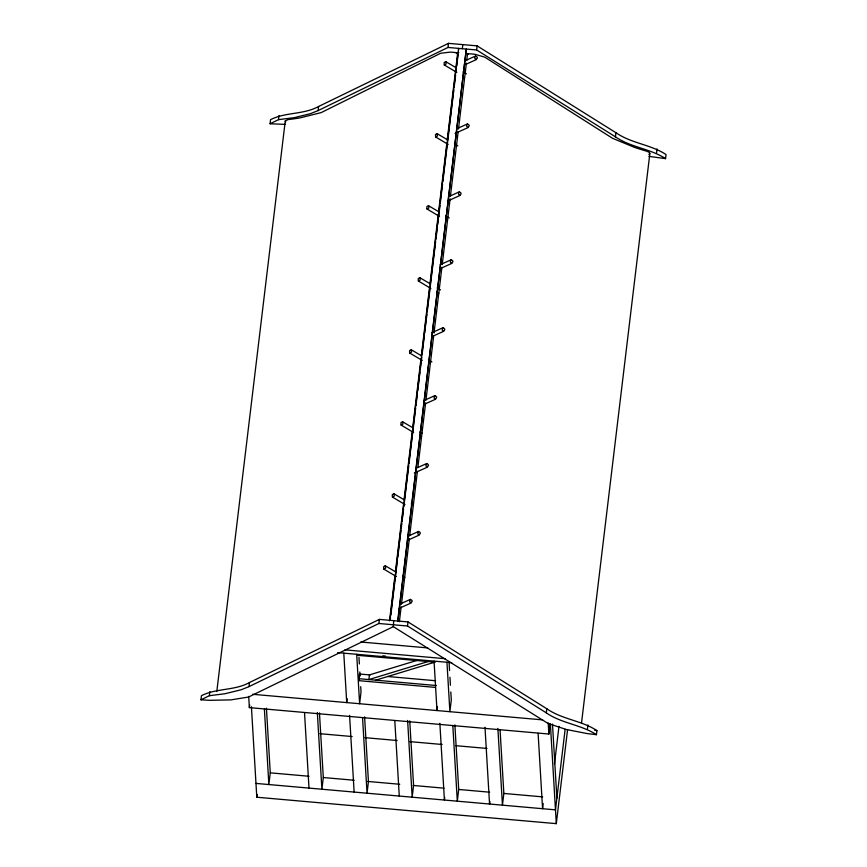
<?xml version="1.0" encoding="UTF-8"?>
<svg xmlns="http://www.w3.org/2000/svg" width="867" height="867" viewBox="0 0 867 867"><rect width="100%" height="100%" fill="white"/><g stroke="black" fill="none" stroke-linecap="round" stroke-linejoin="round"><path stroke-width="1.3" d="M581.54 722.861L649.849 153.6L649.556 152.592L646.901 151.248A126.604 52.8 6.8 0 1 634.438 147.347L612.557 138.308L484.751 57.146L475.246 54.383A20.028 8.356 6.8 0 0 467.508 53.797L466.706 60.506M393.315 626.657L248.526 697.035L230.904 699.886L209.847 700.319L200.949 699.799L201.447 695.692C216.273 688.062 234.524 690.815 249.479 682.535L379.378 619.396L408.01 621.921L546.817 708.762C562.065 719.415 581.659 720.531 596.929 730.588L596.442 734.685L587.512 733.634L566.184 729.461L548.031 723.457L393.315 626.657L393.694 620.653M285.514 124.393L270.07 123.753L270.558 119.657C285.395 112.016 303.645 114.769 318.59 106.489L448.488 43.35L477.132 45.875L615.938 132.716C631.187 143.369 650.781 144.486 666.051 154.543L665.553 158.639L648.939 156.363M200.949 699.799L209.38 695.702L209.868 691.595M270.07 123.753L278.502 119.657L278.99 115.56M216.804 691.541L285.265 120.936L288.039 119.581A126.604 52.8 6.8 0 0 300.166 117.847L321.191 112.602L440.653 53.255L449.94 52.15A20.028 8.356 6.8 0 1 457.678 52.93L455.912 67.691M209.38 695.702L224.921 693.741L241.221 689.753L248.981 686.631L249.479 682.535M278.502 119.657L294.032 117.695L310.332 113.707L318.102 110.586L318.59 106.489M550.122 723.631L548.876 734.035L249.36 707.613L249.674 705.012M567.571 729.689L556.3 823.65L256.795 797.228L257.109 794.54M266.429 708.22L270.266 772.844L268.868 784.548L264.392 709.163M319.457 712.902L323.304 777.526L321.895 789.23L317.333 712.49M347.19 698.683L346.724 702.584L343.787 653.154M435.093 687.379L359.046 680.671L359.491 674.017L370.166 674.959M359.046 680.671L359.328 678.33M248.981 686.631L378.879 623.492L379.378 619.396M318.102 110.586L448.001 47.447L448.488 43.35M389.532 620.848L395.016 575.2M395.493 571.169L403.719 502.697M404.033 500.01L412.248 431.538M412.735 427.507L420.95 359.036M421.275 356.348L429.653 286.543M429.967 283.856L438.344 214.041M438.669 211.353L446.884 142.882M447.209 140.194L455.587 70.379M389.944 620.328L458.578 48.379L458.654 49.809M390.193 620.414L390.518 617.727M390.844 615.039L397.444 559.995M397.769 557.308L399.21 545.224M399.535 542.547L400.988 530.463M401.313 527.775L401.789 523.744M402.115 521.056L403.567 508.972M403.892 506.295L406.146 487.492M406.46 484.816L408.715 466.012M409.04 463.325L415.651 408.281M415.965 405.593L417.417 393.51M417.742 390.833L419.195 378.749M419.509 376.061L419.996 372.03M420.322 369.353L421.763 357.269M422.088 354.581L424.342 335.778M424.667 333.101L426.922 314.298M427.247 311.621L435.624 241.806M435.949 239.119L437.391 227.035M437.716 224.347L438.203 220.316M438.518 217.639L439.97 205.555M440.295 202.867L442.549 184.075M442.874 181.387L445.129 162.584M445.454 159.907L453.82 90.092M454.145 87.404L455.598 75.321M455.923 72.633L456.4 68.601M456.725 65.925L458.177 53.841M462.317 48.715L462.805 44.618M397.682 621.01L466.316 49.061L397.931 621.097M399.362 621.715L401.139 606.943M401.464 604.256L409.354 538.472M409.679 535.784L417.406 471.345M417.894 467.313L425.621 402.873M425.946 400.186L433.684 335.735M433.999 333.058L441.899 267.264M442.213 264.576L450.114 198.792M450.428 196.105L458.166 131.665M458.491 128.977L466.381 63.193M596.442 734.685C581.172 724.628 561.578 723.512 546.329 712.858L407.523 626.017L408.01 621.921M665.553 158.639C650.283 148.582 630.688 147.477 615.44 136.823L476.633 49.972L477.132 45.875M437.467 706.648L436.99 710.55L434.053 661.12M444.728 797.434L444.413 800.035L439.851 723.295M454.872 724.845L458.708 789.469L457.31 801.173L452.834 725.787M489.866 801.422L489.552 804.023L484.989 727.283M500.086 730.177L503.846 793.446L502.448 805.161L497.886 728.421M546.329 712.858L546.817 708.762M615.44 136.823L615.938 132.716M543.208 803.492L542.579 808.705L538.104 733.309M554.468 763.968L558.977 726.362M565.143 729.299L555.476 809.843L255.971 783.41M587.436 729.049L587.924 724.953M656.547 153.004L657.045 148.907M649.849 153.6L648.841 154.424M475.582 56.03C472.222 61.384 480.99 58.327 475.582 56.03L464.701 60.918M467.432 123.948C464.073 129.302 472.851 126.246 467.432 123.948L456.551 128.836M459.293 191.867C455.923 197.221 464.701 194.165 459.293 191.867L448.402 196.766M451.143 259.786C447.773 265.139 456.551 262.083 451.143 259.786L440.252 264.684M442.994 327.704C439.623 333.058 448.402 330.002 442.994 327.704L432.102 332.603M434.844 395.623C431.473 400.977 440.252 397.92 434.844 395.623L423.963 400.521M426.694 463.542C423.324 468.895 432.102 465.839 426.694 463.542L415.813 468.44M418.544 531.46C415.174 536.814 423.952 533.758 418.544 531.46L407.663 536.359M410.394 599.379C407.024 604.732 415.802 601.676 410.394 599.379L399.514 604.277M456.345 53.57L458.784 52.388M464.441 64.96L476.536 59.52M455.088 133.42L468.386 127.438M448.141 200.797L460.236 195.357M439.992 268.716L452.086 263.275M431.842 336.634L443.937 331.194M423.692 404.553L435.787 399.123M414.339 473.014L427.637 467.042M407.392 540.39L419.487 534.961M399.243 608.309L411.337 602.879M417.092 660.383L369.45 674.894L368.887 679.576L428.114 661.543M375.693 680.172L434.931 662.139M448.001 47.447L476.633 49.972M378.879 623.492L407.523 626.017M360.759 642.003L427.745 647.909M344.925 649.849L445.41 658.714M382.791 655.831L385.457 656.07M337.653 652.613L451.74 662.681M357.54 655.311L434.92 662.139M387.506 676.488L435.537 680.725M358.927 678.698L436.307 685.526M252.6 694.283L542.666 719.881M319.901 733.699L352.132 736.538M364.964 737.665L397.151 740.516M409.907 741.632L442.137 744.482M455.576 745.663L487.016 748.438M270.266 772.844L309.064 776.268M323.304 777.526L354.148 780.246M367.565 781.427L399.752 784.267M413.158 785.448L444.012 788.168M458.762 789.469L489.617 792.189M503.846 793.446L542.644 796.871M594.697 730.35L596.929 730.588M456.194 67.789L445.638 61.579L444.11 62.641L444.283 64.96L456.833 72.405M444.283 64.96L446.104 64.017L445.92 61.698M447.545 139.804L437.001 133.594L435.472 134.656L435.646 136.975L448.196 144.431M435.646 136.975L437.467 136.032L437.282 133.713M438.908 211.83L428.352 205.609L426.824 206.682L427.008 209.001L439.547 216.447M427.008 209.001L428.818 208.047L428.645 205.728M430.27 283.845L419.715 277.624L418.187 278.697L418.36 281.016L430.91 288.462M418.36 281.016L420.181 280.063L419.996 277.754M421.622 355.86L411.077 349.65L409.549 350.712L409.723 353.032L422.272 360.477M409.723 353.032L411.543 352.089L411.359 349.769M412.985 427.875L402.429 421.665L400.901 422.728L401.085 425.047L413.624 432.503M401.085 425.047L402.895 424.104L402.722 421.785M404.347 499.901L393.791 493.681L392.263 494.754L392.437 497.073L404.987 504.518M392.437 497.073L394.257 496.119L394.073 493.8M395.699 571.917L385.154 565.696L383.626 566.769L383.799 569.088L396.349 576.533M383.799 569.088L385.62 568.134L385.436 565.826M463.032 71.853L466.457 73.879M454.395 143.868L457.819 145.905M445.746 215.883L449.171 217.92M437.109 287.909L440.534 289.936M436.61 291.843L438.897 293.198M428.471 359.924L431.896 361.951M419.823 431.939L422.11 433.294M411.186 503.955L413.472 505.309M402.548 575.981L404.824 577.335M465.872 52.768L468.158 54.198M285.752 121.954L285.265 120.936M552.485 724.086L556.885 798.128M550.361 723.674L556.3 823.65M548.204 722.84L548.876 734.035M449.073 662.572L449.55 670.581M449.951 677.268L450.417 685.288M450.818 691.964L451.295 699.983L449.886 711.688L446.949 662.258M409.733 720.867L413.581 785.48L412.172 797.196L407.609 720.455M394.799 720.661L399.275 796.058M364.595 716.879L368.442 781.503L367.034 793.218L362.558 717.822M358.96 657.273L359.35 663.959M359.827 671.979L360.065 675.978M360.705 686.675L361.019 692.018L359.621 703.722L356.684 654.292M359.491 674.017L359.61 675.978M349.574 715.34L354.137 792.08M304.523 712.696L308.999 788.092M251.408 706.67L256.795 797.228M248.699 696.418L249.36 707.613"/></g></svg>
